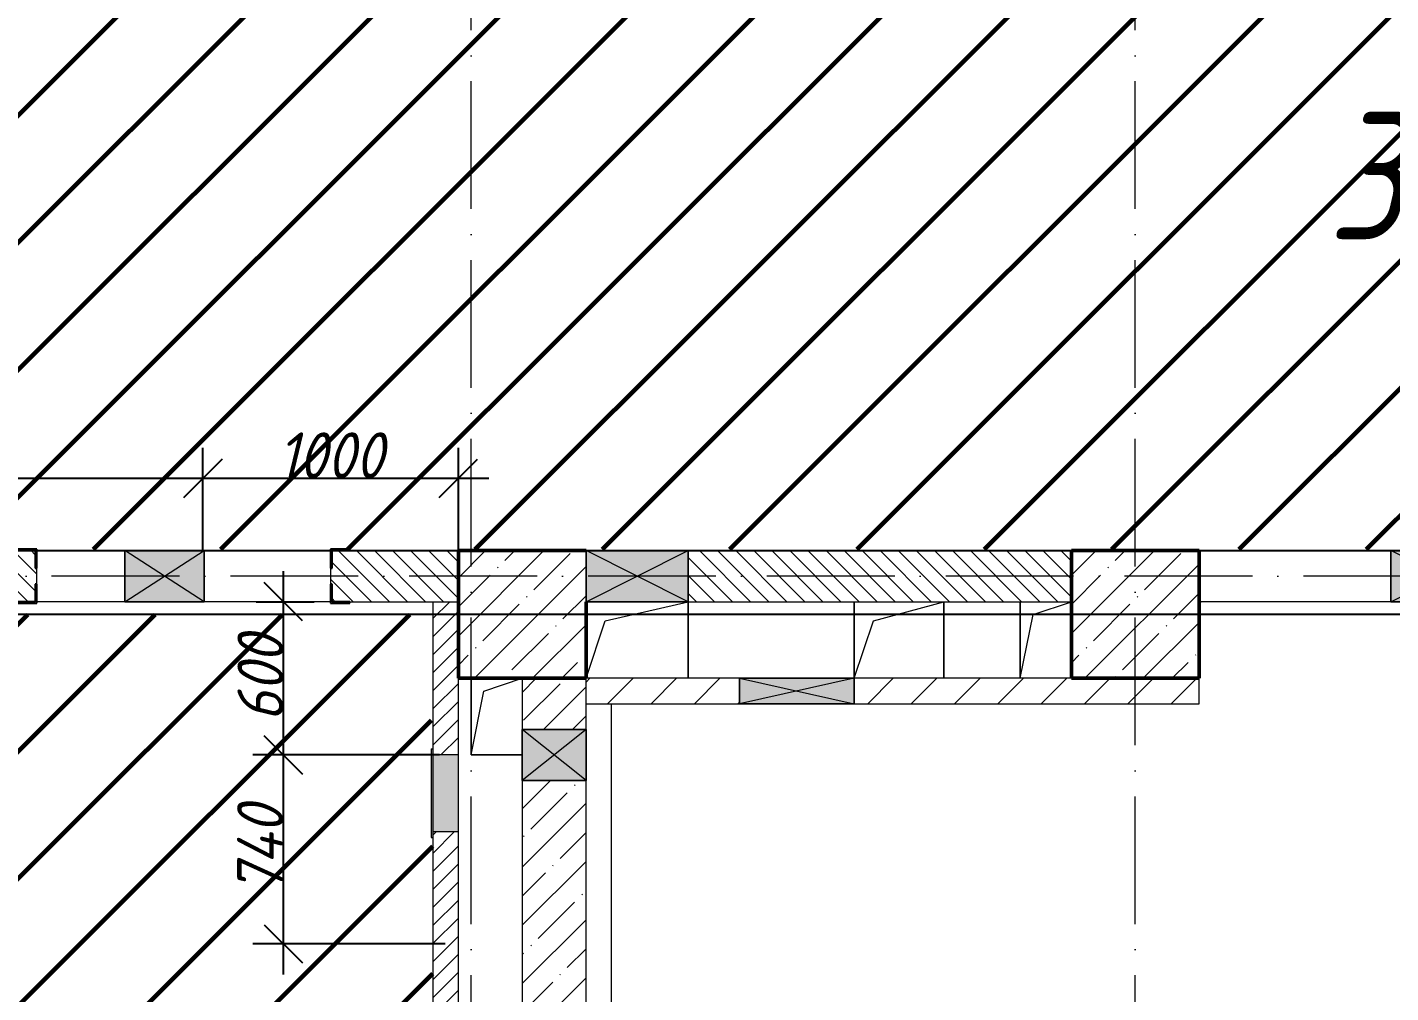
# Model space of a CAD drawing. Header units: millimetres. Extents: x -606178 to 312196, y -19338 to 632709.
# Drawn here: x -128002 to -122665, y 456144 to 459925 of the extents above; entities that cross this region are included whole.
import ezdxf

# ---------------------------------------------------------------- set-up
doc = ezdxf.new("R2010")
doc.units = ezdxf.units.MM
doc.linetypes.add('50_200_ШТРИХ_1Т_ш5_п1_п1_', pattern=[700, 500, -100, 0, -100])
for name, color, linetype, lineweight in [('6.4.1) Окр пт с инж. ПТ2.16', 3, 'Continuous', 60), ('A-____-____-DIMS', 7, 'Continuous', 9), ('A-DETL-____-OTLN-4', 7, 'Continuous', 18), ('A-DETL-GENF-OTLN', 7, 'Continuous', 9), ('A-FLOR-____-OTLN', 7, 'Continuous', 9), ('A-GENM-____-MCUT', 7, 'Continuous', 25), ('A-GENM-____-OTLN', 7, 'Continuous', 9), ('A-GENM-____-OTLN-1', 7, 'Continuous', 25), ('A-GLAZ-____-OTLN', 7, 'Continuous', 9), ('A-WALL-____-MCUT-1', 7, 'Continuous', 9), ('A-WALL-____-MCUT-3', 7, 'Continuous', 9), ('A-WALL-____-PATT-1', 7, 'Continuous', 9), ('A-WALL-FNSH-MCUT-1', 7, 'Continuous', 9), ('I-WALL-____-OTLN', 7, 'Continuous', 9), ('S-COLS-____-MCUT', 7, 'Continuous', 50), ('S-COLS-____-OTLN', 7, 'Continuous', 9), ('S-GRID-____-OTLN-1', 7, '50_200_ШТРИХ_1Т_ш5_п1_п1_', 9), ('Марки помещений', 7, 'Continuous', 9)]:
    doc.layers.add(name, color=color, linetype=linetype, lineweight=lineweight)
doc.layers.add('A-GLAZ-____-OTLN-1', color=7, linetype='Continuous', lineweight=9, true_color=0xc0c0c0)
doc.styles.add('ISOCPEUR_I_10', font='isocpeui.ttf', dxfattribs={"width": 0.9, "height": 180})
doc.styles.add('ISOCPEUR_I_2', font='isocpeui.ttf', dxfattribs={"width": 0.85, "height": 2.3})
doc.dimstyles.new('ISO-1_8_0_9К_СРЕДНИЙ_Кладочные_3', dxfattribs={"dimscale": 304.8, "dimtxt": 179.276612, "dimasz": 0.492126, "dimexe": 0.393701, "dimexo": 0, "dimgap": 0, "dimtad": 1, "dimdec": 3, "dimrnd": 0.001, "dimdsep": 46, "dimtxsty": 'ISOCPEUR_I_10', "dimblk1": 'OBLIQUE', "dimblk2": 'OBLIQUE', "dimsah": 1, "dimcen": 0.09, "dimdle": 0.393701, "dimazin": 0, "dimtfac": 1, "dimtdec": 4, "dimtix": 1, "dimtmove": 0, "dimatfit": 3, "dimfxl": 1, "dimtvp": 1, "dimtolj": 1, "dimtzin": 0, "dimarcsym": 2})
pattern_1 = [(135, (-140714.89, 451794.26), (-35.35534, -35.35534), [])]

# ---------------------------------------------------------------- blocks, each defined once
blk = doc.blocks.new('BSC_Колонна _Прямоугольная - 500х500-V68-АР1_План отверстий 3 этажа в осях 1-64_А-ГГ')
at = {"layer": 'S-COLS-____-OTLN'}
h = blk.add_hatch(dxfattribs=at)
h.set_pattern_fill('FP_105', color=256, style=0, pattern_type=2)
h.set_pattern_definition([(45, (-14650, -5831.04), (-114.0493, 114.0493), []), (45, (-14535.95, -5831.04), (-114.0493, 114.0493), [201.612, -40.322, 3.353, -36.97])])
h.paths.add_polyline_path([(-250, -250), (250, -250), (250, 250), (-250, 250), (-250, 50)], flags=0)
at = {"layer": 'S-COLS-____-MCUT'}
for p, q in [((250, 250), (-250, 250)), ((-250, 250), (-250, -250)), ((250, -250), (250, 50)), ((-250, -250), (250, -250))]:
    blk.add_line(p, q, dxfattribs=at)
blk = doc.blocks.new('BSC_Колонна _Прямоугольная - 500х500-V148-АР1_План отверстий 3 этажа в осях 1-64_А-ГГ')
at = {"layer": 'S-COLS-____-OTLN'}
h = blk.add_hatch(dxfattribs=at)
h.set_pattern_fill('FP_171', color=256, style=0, pattern_type=2)
h.set_pattern_definition([(45, (-17050, -5831.04), (-114.0493, 114.0493), []), (45, (-16935.95, -5831.04), (-114.0493, 114.0493), [201.612, -40.322, 3.353, -36.97])])
h.paths.add_polyline_path([(-250, -250), (250, -250), (250, 250), (-250, 250)], flags=0)
at = {"layer": 'S-COLS-____-MCUT'}
for p, q in [((250, 250), (-250, 250)), ((-250, 250), (-250, -250)), ((250, -250), (250, 250)), ((-250, -250), (250, -250))]:
    blk.add_line(p, q, dxfattribs=at)
blk = doc.blocks.new('АР_Перемычка - АР_Перемычка-28712478-АР1_План отверстий 3 этажа в осях 1-64_А-ГГ')
at = {"layer": 'A-GENM-____-OTLN'}
blk.add_line((0, -100), (8, -100), dxfattribs=at)
blk = doc.blocks.new('154_Стойка_СКБ_Уголок - СМ-2180_200-28268025-АР1_План отверстий 3 этажа в осях 1-64_А-ГГ')
at = {"layer": 'A-GENM-____-MCUT'}
for p, q in [((125, 156), (125, 81)), ((200, 156), (125, 156)), ((131, 81), (131, 150)), ((131, 150), (200, 150)), ((200, 150), (200, 156)), ((125, 81), (131, 81)), ((131, 19), (125, 19)), ((125, 19), (125, -56)), ((131, -50), (131, 19)), ((200, -50), (131, -50)), ((200, -56), (200, -50)), ((125, -56), (200, -56))]:
    blk.add_line(p, q, dxfattribs=at)
blk = doc.blocks.new('AR_Отверстие Ниша - Лючок-32406138-АР1_План отверстий 3 этажа в осях 1-64_А-ГГ')
at = {"layer": 'A-GLAZ-____-OTLN'}
blk.add_hatch(color=256, dxfattribs=at).paths.add_polyline_path([(150, -50), (150, 50), (-150, 50), (-150, -50)], flags=0)
for p, q in [((150, 50), (-150, 50)), ((-150, 50), (-150, -50)), ((150, -50), (150, 50)), ((-150, -50), (150, -50))]:
    blk.add_line(p, q, dxfattribs=at)
blk = doc.blocks.new('Л_Общий_Лючок - Лючок-29683982-АР1_План отверстий 3 этажа в осях 1-64_А-ГГ')
at = {"layer": 'A-GLAZ-____-OTLN-1'}
blk.add_hatch(color=256, dxfattribs=at).paths.add_polyline_path([(-24, 0), (324, 0), (324, 6), (-24, 6)], flags=0)
at = {"layer": 'A-GLAZ-____-OTLN'}
for p, q in [((324, 6), (-24, 6)), ((-24, 6), (-24, 0)), ((324, 6), (324, 0))]:
    blk.add_line(p, q, dxfattribs=at)
blk = doc.blocks.new('AR_Отверстие прямоугольное _в плите_ - AR_Отверстие прямоугольное _в плите_-30512088-АР1_План отверстий 3 этажа в осях 1-64_А-ГГ')
at = {"layer": 'A-GENM-____-OTLN'}
for p, q in [((-100, 150), (-100, -150)), ((-50, 100), (100, 150)), ((-100, -150), (-50, 100)), ((-100, -150), (100, -150))]:
    blk.add_line(p, q, dxfattribs=at)
blk = doc.blocks.new('AR_Отверстие прямоугольное _в плите_ - AR_Отверстие прямоугольное _в плите_-V190-АР1_План отверстий 3 этажа в осях 1-64_А-ГГ')
at = {"layer": 'A-GENM-____-OTLN'}
for p, q in [((-100, 150), (-100, -150)), ((-50, 100), (100, 150)), ((-100, -150), (-50, 100))]:
    blk.add_line(p, q, dxfattribs=at)
blk = doc.blocks.new('AR_Отверстие прямоугольное _в плите_ - AR_Отверстие прямоугольное _в плите_-V193-АР1_План отверстий 3 этажа в осях 1-64_А-ГГ')
at = {"layer": 'A-GENM-____-OTLN'}
for p, q in [((-125, 75), (200, 150)), ((200, -150), (200, 150)), ((-200, -150), (-125, 75))]:
    blk.add_line(p, q, dxfattribs=at)
blk = doc.blocks.new('AR_Отверстие прямоугольное _в плите_ - AR_Отверстие прямоугольное _в плите_-30552577-АР1_План отверстий 3 этажа в осях 1-64_А-ГГ')
at = {"layer": 'A-GENM-____-OTLN'}
for p, q in [((-175, 150), (-175, -150)), ((-100, 75), (175, 150)), ((175, -150), (175, 150)), ((-175, -150), (-100, 75))]:
    blk.add_line(p, q, dxfattribs=at)
blk = doc.blocks.new('AR_Отверстие прямоугольное _в стене__БезПР - AR_Отверстие прямоугольное _в стене__БезПР-30590134-АР1_План отверстий 3 этажа в осях 1-64_А-ГГ')
at = {"layer": 'A-GLAZ-____-OTLN-1'}
blk.add_hatch(color=256, dxfattribs=at).paths.add_polyline_path([(100, 125), (-100, 125), (-100, -125), (100, -125)], flags=0)
at = {"layer": 'A-DETL-GENF-OTLN'}
for p, q in [((-100, -125), (-100, 125)), ((-100, 125), (100, 125)), ((100, 125), (-100, -125)), ((-100, 125), (100, -125)), ((100, 125), (-100, 125)), ((-100, 125), (-100, -125)), ((100, 125), (100, -125)), ((100, -125), (100, 125)), ((100, -125), (-100, -125)), ((-100, -125), (100, -125))]:
    blk.add_line(p, q, dxfattribs=at)
at = {"layer": 'A-GLAZ-____-OTLN'}
blk.add_line((100, 125), (-100, 125), dxfattribs=at)
blk = doc.blocks.new('AR_Отверстие прямоугольное _в стене_ - AR_Отверстие прямоугольное _в стене__ОВ-36982548-АР1_План отверстий 3 этажа в осях 1-64_А-ГГ')
at = {"layer": 'A-GLAZ-____-OTLN'}
blk.add_hatch(color=256, dxfattribs=at).paths.add_polyline_path([(225, -50), (225, 50), (-225, 50), (-225, -50)], flags=0)
at = {"layer": 'A-DETL-GENF-OTLN'}
for p, q in [((-225, -50), (-225, 50)), ((-225, 50), (225, 50)), ((225, 50), (-225, -50)), ((-225, 50), (225, -50)), ((225, 50), (-225, 50)), ((-225, 50), (-225, -50)), ((225, 50), (225, -50)), ((225, -50), (225, 50)), ((225, -50), (-225, -50)), ((-225, -50), (225, -50))]:
    blk.add_line(p, q, dxfattribs=at)
blk = doc.blocks.new('AR_Отверстие прямоугольное _в стене__БезПР - AR_Отверстие прямоугольное _в стене__БезПР-36899427-АР1_План отверстий 3 этажа в осях 1-64_А-ГГ')
at = {"layer": 'A-GLAZ-____-OTLN'}
blk.add_hatch(color=256, dxfattribs=at).paths.add_polyline_path([(200, -100), (200, 100), (-200, 100), (-200, -100)], flags=0)
at = {"layer": 'A-DETL-GENF-OTLN'}
for p, q in [((-200, -100), (-200, 100)), ((-200, 100), (200, 100)), ((200, 100), (-200, -100)), ((-200, 100), (200, -100)), ((200, 100), (-200, 100)), ((-200, 100), (-200, -100)), ((200, 100), (200, -100)), ((200, -100), (200, 100)), ((200, -100), (-200, -100)), ((-200, -100), (200, -100))]:
    blk.add_line(p, q, dxfattribs=at)
at = {"layer": 'A-GLAZ-____-OTLN'}
blk.add_line((200, 100), (-200, 100), dxfattribs=at)
blk = doc.blocks.new('AR_Отверстие прямоугольное _в стене__БезПР - AR_Отверстие прямоугольное _в стене__БезПР-36983901-АР1_План отверстий 3 этажа в осях 1-64_А-ГГ')
at = {"layer": 'A-GLAZ-____-OTLN'}
blk.add_hatch(color=256, dxfattribs=at).paths.add_polyline_path([(200, 100), (-200, 100), (-200, -100), (200, -100), (200, 86.8)], flags=0)
at = {"layer": 'A-DETL-GENF-OTLN'}
for p, q in [((-200, -100), (-200, 100)), ((-200, 100), (200, 100)), ((200, 100), (-200, -100)), ((-200, 100), (200, -100)), ((200, 100), (-200, 100)), ((-200, 100), (-200, -100)), ((200, 100), (200, -100)), ((200, -100), (200, 100)), ((200, -100), (-200, -100)), ((-200, -100), (200, -100))]:
    blk.add_line(p, q, dxfattribs=at)
blk = doc.blocks.new('AR_Отверстие прямоугольное _в стене_ - AR_Отверстие прямоугольное _в стене__ОВ-36985549-АР1_План отверстий 3 этажа в осях 1-64_А-ГГ')
at = {"layer": 'A-GLAZ-____-OTLN'}
blk.add_hatch(color=256, dxfattribs=at).paths.add_polyline_path([(155, 100), (-155, 100), (-155, -100), (155, -100), (155, 86.8)], flags=0)
at = {"layer": 'A-DETL-GENF-OTLN'}
for p, q in [((-155, -100), (-155, 100)), ((-155, 100), (155, 100)), ((155, 100), (-155, -100)), ((-155, 100), (155, -100)), ((155, 100), (-155, 100)), ((-155, 100), (-155, -100)), ((155, 100), (155, -100)), ((155, -100), (155, 100)), ((155, -100), (-155, -100)), ((-155, -100), (155, -100))]:
    blk.add_line(p, q, dxfattribs=at)
blk = doc.blocks.new('_Oblique')
at = {"color": 0, "linetype": 'ByBlock', "lineweight": -2}
blk.add_line((-0.5, -0.5), (0.5, 0.5), dxfattribs=at)
blk = doc.blocks.new('*D5123')
at = {"layer": 'A-____-____-DIMS', "color": 0, "lineweight": -2, "transparency": 16777216}
for p, q in [((-126999.6, 456215.3), (-126999.6, 457195.3)), ((-126388.4, 457075.3), (-127119.6, 457075.3)), ((-126366.9, 456335.3), (-127119.6, 456335.3))]:
    blk.add_line(p, q, dxfattribs=at)
at = {"layer": 'Defpoints', "color": 0, "transparency": 16777216}
for p in [(-126999.6, 457075.3), (-126388.4, 457075.3), (-126366.9, 456335.3)]:
    blk.add_point(p, dxfattribs=at)
at = {"layer": 'A-____-____-DIMS', "color": 0, "lineweight": -2, "transparency": 16777216, "xscale": 150, "yscale": 150, "zscale": 150}
for p, rotation in [((-126999.6, 457075.3), 90), ((-126999.6, 456335.3), 270)]:
    blk.add_blockref('_Oblique', p, dxfattribs=dict(at, rotation=rotation))
at = {"layer": 'A-____-____-DIMS', "color": 0, "transparency": 16777216, "insert": (-127090.8, 456705.3), "char_height": 180, "width": 426.127, "attachment_point": 5, "rotation": 90, "style": 'ISOCPEUR_I_10'}
blk.add_mtext('\\A1;740', dxfattribs=at)
blk = doc.blocks.new('*D5124')
at = {"layer": 'A-____-____-DIMS', "color": 0, "lineweight": -2, "transparency": 16777216}
for p, q in [((-126999.6, 456955.3), (-126999.6, 457795.3)), ((-127105.7, 457675.3), (-126879.6, 457675.3)), ((-126388.4, 457075.3), (-127119.6, 457075.3))]:
    blk.add_line(p, q, dxfattribs=at)
at = {"layer": 'Defpoints', "color": 0, "transparency": 16777216}
for p in [(-127105.7, 457675.3), (-126999.6, 457675.3), (-126388.4, 457075.3)]:
    blk.add_point(p, dxfattribs=at)
at = {"layer": 'A-____-____-DIMS', "color": 0, "lineweight": -2, "transparency": 16777216, "xscale": 150, "yscale": 150, "zscale": 150}
for p, rotation in [((-126999.6, 457675.3), 90), ((-126999.6, 457075.3), 270)]:
    blk.add_blockref('_Oblique', p, dxfattribs=dict(at, rotation=rotation))
at = {"layer": 'A-____-____-DIMS', "color": 0, "transparency": 16777216, "insert": (-127089.6, 457375.3), "char_height": 180, "width": 409.578, "attachment_point": 5, "rotation": 90, "style": 'ISOCPEUR_I_10'}
blk.add_mtext('\\A1;600', dxfattribs=at)
blk = doc.blocks.new('*D5167')
at = {"layer": 'A-____-____-DIMS', "color": 0, "lineweight": -2, "transparency": 16777216}
for p, q in [((-129229.9, 457881.3), (-129229.9, 458278.5)), ((-127314.9, 457875.3), (-127314.9, 458278.5)), ((-129349.9, 458158.5), (-127194.9, 458158.5))]:
    blk.add_line(p, q, dxfattribs=at)
at = {"layer": 'Defpoints', "color": 0, "transparency": 16777216}
for p in [(-127314.9, 458158.5), (-129229.9, 457881.3), (-127314.9, 457875.3)]:
    blk.add_point(p, dxfattribs=at)
at = {"layer": 'A-____-____-DIMS', "color": 0, "lineweight": -2, "transparency": 16777216, "xscale": 150, "yscale": 150, "zscale": 150, "rotation": 180}
blk.add_blockref('_Oblique', (-129229.9, 458158.5), dxfattribs=at)
at = {"layer": 'A-____-____-DIMS', "color": 0, "lineweight": -2, "transparency": 16777216, "xscale": 150, "yscale": 150, "zscale": 150}
blk.add_blockref('_Oblique', (-127314.9, 458158.5), dxfattribs=at)
at = {"layer": 'A-____-____-DIMS', "color": 0, "transparency": 16777216, "insert": (-128272.4, 458248.5), "char_height": 180, "width": 463.361, "attachment_point": 5, "style": 'ISOCPEUR_I_10'}
blk.add_mtext('\\A1;1915', dxfattribs=at)
blk = doc.blocks.new('*D5168')
at = {"layer": 'A-____-____-DIMS', "color": 0, "lineweight": -2, "transparency": 16777216}
for p, q in [((-127314.9, 457875.3), (-127314.9, 458278.5)), ((-126314.9, 457875.3), (-126314.9, 458278.5)), ((-127434.9, 458158.5), (-126194.9, 458158.5))]:
    blk.add_line(p, q, dxfattribs=at)
at = {"layer": 'Defpoints', "color": 0, "transparency": 16777216}
for p in [(-126314.9, 458158.5), (-127314.9, 457875.3), (-126314.9, 457875.3)]:
    blk.add_point(p, dxfattribs=at)
at = {"layer": 'A-____-____-DIMS', "color": 0, "lineweight": -2, "transparency": 16777216, "xscale": 150, "yscale": 150, "zscale": 150, "rotation": 180}
blk.add_blockref('_Oblique', (-127314.9, 458158.5), dxfattribs=at)
at = {"layer": 'A-____-____-DIMS', "color": 0, "lineweight": -2, "transparency": 16777216, "xscale": 150, "yscale": 150, "zscale": 150}
blk.add_blockref('_Oblique', (-126314.9, 458158.5), dxfattribs=at)
at = {"layer": 'A-____-____-DIMS', "color": 0, "transparency": 16777216, "insert": (-126814.9, 458248.5), "char_height": 180, "width": 504.733, "attachment_point": 5, "style": 'ISOCPEUR_I_10'}
blk.add_mtext('\\A1;1000', dxfattribs=at)

msp = doc.modelspace()

# ---------------------------------------------------------------- hatches: boundary and pattern name
at = {"layer": '6.4.1) Окр пт с инж. ПТ2.16'}
h = msp.add_hatch(dxfattribs=at)
h.set_pattern_fill('ANSI31', color=256, scale=111)
h.paths.add_polyline_path([(-102414.891, 460775.3011), (-102914.891, 460775.3011), (-102914.891, 461025.3011), (-104714.891, 461025.3011), (-104714.891, 461019.3011), (-104789.891, 461019.3011), (-105214.891, 461023.3811), (-105214.891, 460925.3011), (-105414.891, 460925.3011), (-105414.891, 460775.3011), (-105914.891, 460775.3011), (-105914.891, 461025.3011), (-107714.891, 461025.3011), (-107714.891, 461019.3011), (-107789.891, 461019.3011), (-108839.891, 461025.3011), (-108839.891, 461019.3011), (-108914.891, 461019.3011), (-110714.891, 461025.3011), (-110714.891, 461019.3011), (-110789.891, 461019.3011), (-111414.891, 461025.3011), (-111414.891, 460775.3011), (-111914.891, 460775.3011), (-111914.891, 461025.3011), (-113714.891, 461025.3011), (-113714.891, 461019.3011), (-113789.891, 461019.3011), (-114214.891, 461023.3811), (-114214.891, 460925.3011), (-114414.891, 460925.3011), (-114414.891, 460775.3011), (-114914.891, 460775.3011), (-114914.891, 461025.3011), (-121964.891, 461025.3011), (-123114.891, 461025.3011), (-123114.891, 461275.3011), (-125679.3407, 461275.3011, -0.683488624), (-125772.5126, 461275.3011), (-131114.891, 461275.3011), (-131114.891, 461025.3011), (-135114.891, 461025.3011), (-142664.891, 461025.3011), (-142664.891, 460775.3011), (-142914.891, 460775.3011), (-142914.891, 460450.3011), (-142908.891, 460450.3011), (-142908.891, 460375.3011), (-142914.891, 458575.3011), (-142908.891, 458575.3011), (-142908.891, 458500.3011), (-142911.691, 458325.3011), (-142814.891, 458325.3011), (-142814.891, 458125.3011), (-142664.891, 458125.3011), (-142664.891, 457875.3011), (-134889.891, 457875.3011), (-134889.891, 457881.3011), (-134814.891, 457881.3011), (-133664.891, 457881.2181), (-133664.891, 457881.3011), (-133589.891, 457881.3011), (-132139.891, 457881.1949), (-132139.891, 457881.3011), (-132064.891, 457881.3011), (-130914.891, 457881.2153), (-130914.891, 457881.3011), (-130839.891, 457881.3011), (-129789.891, 457881.2215), (-129789.891, 457881.3011), (-129714.891, 457881.3011), (-128714.891, 457881.2242), (-128714.891, 457881.3011), (-128639.891, 457881.3011), (-128039.891, 457881.2543), (-128039.891, 457881.3011), (-127964.891, 457881.3011), (-126814.891, 457881.2106), (-126814.891, 457881.3011), (-126739.891, 457881.3011), (-121714.891, 457880.8993), (-121714.891, 457881.3011), (-121639.891, 457881.3011), (-117089.891, 457880.9107), (-117089.891, 457881.3011), (-117014.891, 457881.3011), (-115314.891, 457881.1449), (-115314.891, 457881.3011), (-115239.891, 457881.3011), (-111389.891, 457880.9375), (-111389.891, 457881.3011), (-111236.891, 457881.3011), (-111224.891, 457875.3011), (-110824.891, 457875.3011), (-110614.891, 457875.3011), (-110614.891, 457881.3011), (-110539.891, 457881.3011), (-110389.891, 457881.2858), (-110389.891, 457881.3011), (-110314.891, 457881.3011), (-109614.891, 457881.2295), (-109614.891, 457881.3011), (-109539.891, 457881.3011), (-107739.891, 457881.1144), (-107739.891, 457881.3011), (-107664.891, 457881.3011), (-106514.891, 457881.1778), (-106514.891, 457881.3011), (-106439.891, 457881.3011), (-102414.891, 457880.8598)])
h.paths.add_polyline_path([(-68864.891, 460775.3011), (-69364.891, 460775.3011), (-69364.891, 461025.3011), (-71864.891, 461025.3011), (-71864.891, 460775.3011), (-72364.891, 460775.3011), (-72364.891, 460925.3011), (-72564.891, 460925.3011), (-72539.891, 461000.3011), (-72364.891, 461025.3011), (-72364.891, 461275.3011), (-72708.891, 461275.3011), (-72708.891, 461206.3011), (-72714.891, 461094.3011), (-72714.891, 461275.3011), (-77864.891, 461275.3011), (-77864.891, 460996.7297), (-77664.891, 461025.3011), (-77664.891, 460925.3011), (-77864.891, 460925.3011), (-77864.891, 460775.3011), (-78364.891, 460775.3011), (-78364.891, 460925.3011), (-78564.891, 460925.3011), (-78564.891, 461025.3011), (-80514.891, 461025.3011), (-80514.891, 461019.3011), (-80589.891, 461019.3011), (-80864.891, 461025.3011), (-80864.891, 460775.3011), (-81364.891, 460775.3011), (-81364.891, 461025.3011), (-81639.891, 461025.3011), (-81639.891, 461019.3011), (-81714.891, 461019.3011), (-81714.891, 461025.3011), (-83514.891, 461025.3011), (-83514.891, 461019.3011), (-83589.891, 461019.3011), (-84639.891, 461025.3011), (-84639.891, 461019.3011), (-84714.891, 461019.3011), (-86514.891, 461025.3011), (-86514.891, 461019.3011), (-86664.891, 461019.3011), (-86664.891, 460925.3011), (-86864.891, 460925.3011), (-86864.891, 460775.3011), (-87364.891, 460775.3011), (-87364.891, 460925.3011), (-87564.891, 460925.3011), (-87539.891, 461000.3011), (-87364.891, 461025.3011), (-87364.891, 461275.3011), (-87708.891, 461275.3011), (-87708.891, 461206.3011), (-87714.891, 461094.3011), (-87714.891, 461275.3011), (-89514.891, 461275.3011), (-89514.891, 461206.3011), (-89514.891, 461094.3011), (-89514.891, 461019.3011), (-89589.891, 461019.3011), (-89864.891, 461025.3011), (-89864.891, 460775.3011), (-90364.891, 460775.3011), (-90364.891, 460925.3011), (-90564.891, 460925.3011), (-90539.891, 461000.3011), (-90364.891, 461025.3011), (-90364.891, 461275.3011), (-90708.891, 461275.3011), (-90708.891, 461206.3011), (-90714.891, 461094.3011), (-90714.891, 461275.3011), (-92514.891, 461275.3011), (-92514.891, 461206.3011), (-92514.891, 461094.3011), (-92514.891, 461019.3011), (-92589.891, 461019.3011), (-93639.891, 461025.3011), (-93639.891, 461019.3011), (-93714.891, 461019.3011), (-93714.891, 461025.3011), (-95514.891, 461025.3011), (-95514.891, 461019.3011), (-95664.891, 461019.3011), (-95664.891, 460925.3011), (-95864.891, 460925.3011), (-95864.891, 460775.3011), (-96364.891, 460775.3011), (-96364.891, 460925.3011), (-96564.891, 460925.3011), (-96539.891, 461000.3011), (-96364.891, 461025.3011), (-96364.891, 461275.3011), (-96708.891, 461275.3011), (-96708.891, 461206.3011), (-96714.891, 461094.3011), (-96714.891, 461275.3011), (-98514.891, 461275.3011), (-98514.891, 461206.3011), (-98514.891, 461094.3011), (-98514.891, 461019.3011), (-98589.891, 461019.3011), (-98864.891, 461025.3011), (-98864.891, 460775.3011), (-99364.891, 460775.3011), (-99364.891, 460925.3011), (-99564.891, 460925.3011), (-99539.891, 461000.3011), (-99364.891, 461025.3011), (-99364.891, 461275.3011), (-99708.891, 461275.3011), (-99708.891, 461206.3011), (-99714.891, 461094.3011), (-99714.891, 461275.3011), (-101514.891, 461275.3011), (-101514.891, 461206.3011), (-101514.891, 461094.3011), (-101514.891, 461019.3011), (-101589.891, 461019.3011), (-101864.891, 461025.3011), (-101864.891, 460775.3011), (-102364.891, 460775.3011), (-102364.891, 457875.3011), (-98339.891, 457875.3011), (-98339.891, 457881.3011), (-98264.891, 457881.3011), (-96564.891, 457881.082), (-96564.891, 457881.3011), (-96489.891, 457881.3011), (-95164.891, 457881.1236), (-95164.891, 457881.3011), (-95089.891, 457881.3011), (-94989.891, 457881.2873), (-94989.891, 457881.3011), (-94914.891, 457881.3011), (-93114.891, 457881.0511), (-93114.891, 457881.3011), (-93039.891, 457881.3011), (-86539.891, 457880.3574), (-86539.891, 457881.3011), (-86464.891, 457881.3011), (-84764.891, 457881.0076), (-84764.891, 457881.3011), (-84689.891, 457881.3011), (-84039.891, 457881.1829), (-84039.891, 457881.3011), (-83964.891, 457881.3011), (-83064.891, 457881.1337), (-83064.891, 457881.3011), (-82989.891, 457881.3011), (-77539.891, 457880.2556), (-77539.891, 457881.3011), (-77464.891, 457881.3011), (-75764.891, 457880.905), (-75764.891, 457881.3011), (-75689.891, 457881.3011), (-71739.891, 457880.3126), (-71739.891, 457881.3011), (-71664.891, 457881.3011), (-70764.891, 457881.0305), (-70764.891, 457881.3011), (-70689.891, 457881.3011), (-68864.891, 457880.7241)])
h.paths.add_polyline_path([(-99708.891, 461025.3011), (-99639.891, 461025.3011), (-99639.891, 461019.3011), (-99708.891, 461019.3011)], flags=16)
h.paths.add_polyline_path([(-96708.891, 461025.3011), (-96639.891, 461025.3011), (-96639.891, 461019.3011), (-96708.891, 461019.3011)], flags=16)
h.paths.add_polyline_path([(-90708.891, 461025.3011), (-90639.891, 461025.3011), (-90639.891, 461019.3011), (-90708.891, 461019.3011)], flags=16)
h.paths.add_polyline_path([(-87708.891, 461025.3011), (-87639.891, 461025.3011), (-87639.891, 461019.3011), (-87708.891, 461019.3011)], flags=16)
h.paths.add_polyline_path([(-72708.891, 461025.3011), (-72639.891, 461025.3011), (-72639.891, 461019.3011), (-72708.891, 461019.3011)], flags=16)
h.paths.add_polyline_path([(-51664.891, 460775.3011), (-53919.891, 460775.3011), (-53919.891, 460769.3011), (-53994.891, 460769.3011), (-53994.891, 460775.3011), (-55144.891, 460775.3011), (-55144.891, 460769.3011), (-55219.891, 460769.3011), (-60489.891, 460775.3011), (-60489.891, 460769.3011), (-60564.891, 460769.3011), (-61714.891, 460775.3011), (-61714.891, 460769.3011), (-61789.891, 460769.3011), (-62714.891, 460775.3011), (-63214.891, 460775.3011), (-64289.891, 460775.3011), (-64289.891, 460769.3011), (-64364.891, 460769.3011), (-64364.891, 460775.3011), (-65514.891, 460775.3011), (-65514.891, 460769.3011), (-65589.891, 460769.3011), (-65714.891, 460775.3011), (-66214.891, 460775.3011), (-66214.891, 461025.3011), (-68314.891, 461025.3011), (-68314.891, 460775.3011), (-68814.891, 460775.3011), (-68814.891, 457875.3011), (-68314.891, 457875.3011), (-67989.891, 457875.3011), (-67989.891, 457881.3011), (-67914.891, 457881.3011), (-66214.891, 457880.6715), (-66214.891, 457881.3011), (-66139.891, 457881.3011), (-62489.891, 457879.7829), (-62489.891, 457881.3011), (-62414.891, 457881.3011), (-61714.891, 457880.9086), (-61714.891, 457881.3011), (-61639.891, 457881.3011), (-61489.891, 457881.2104), (-61489.891, 457881.3011), (-61414.891, 457881.3011), (-60714.891, 457880.8681), (-60714.891, 457881.3011), (-60639.891, 457881.3011), (-60489.891, 457881.2003), (-60489.891, 457881.3011), (-60414.891, 457881.3011), (-51714.891, 457875.3011), (-51664.891, 457875.3011), (-51664.891, 458575.3011)])
h = msp.add_hatch(dxfattribs=at)
h.set_pattern_fill('ANSI31', color=256, scale=111)
h.paths.add_polyline_path([(-126420.891, 454549.3011), (-126414.891, 454725.3011), (-126814.891, 454725.3011), (-126864.891, 454725.3011), (-126864.891, 454825.3011), (-126814.891, 454825.3011), (-126414.891, 454825.3011), (-126414.891, 456751.3011), (-126420.891, 456751.3011), (-126420.891, 457099.3011), (-126415.4118, 457625.3011), (-128064.891, 457625.3011), (-128064.891, 454975.3011), (-128064.891, 454725.3011), (-130214.891, 454725.3011), (-130214.891, 452775.3011), (-130214.891, 452375.3011), (-130214.891, 452325.3011), (-130214.891, 450375.3011), (-129814.891, 450375.3011), (-129814.891, 450125.3011), (-127989.891, 450125.3011), (-127989.891, 450131.3011), (-127914.891, 450131.3011), (-127914.891, 450125.3011), (-126914.891, 450125.3011), (-126914.891, 450131.3011), (-126839.891, 450131.3011), (-126514.891, 450127.5868), (-126514.891, 450225.3011), (-126414.891, 450225.3011), (-126414.891, 452275.3011), (-126414.891, 452325.3011), (-126414.891, 454001.3011), (-126420.891, 454001.3011)])
h.paths.add_polyline_path([(-133264.891, 457275.3011), (-133264.891, 457575.3011), (-133264.891, 457625.3011), (-134914.891, 457625.3011), (-134914.891, 457375.3011), (-135164.891, 457375.3011), (-135164.891, 450375.3011), (-134914.891, 450375.3011), (-134914.891, 450225.3011), (-134714.891, 450225.3011), (-134714.891, 450125.3011), (-134389.891, 450125.3011), (-134389.891, 450131.3011), (-134314.891, 450131.3011), (-134314.891, 450125.3011), (-133314.891, 450125.3011), (-133314.891, 450131.3011), (-133239.891, 450131.3011), (-130814.891, 450126.3268), (-130814.891, 450375.3011), (-130814.891, 450775.3011), (-130814.891, 452325.3011), (-130814.891, 452375.3011), (-130814.891, 454175.3011), (-130814.891, 454575.3011), (-130814.891, 454625.3011), (-130814.891, 454725.3011), (-132964.891, 454725.3011), (-133914.891, 454725.3011), (-133964.891, 454725.3011), (-133964.891, 454825.3011), (-133914.891, 454825.3011), (-133264.891, 454825.3011)])
h.paths.add_polyline_path([(-130414.891, 457625.3011), (-132814.891, 457625.3011), (-132814.891, 455325.3011), (-132164.891, 455325.3011), (-131664.891, 455325.3011), (-130414.891, 455325.3011)])
at = {"layer": 'A-WALL-____-PATT-1'}
h = msp.add_hatch(dxfattribs=at)
h.set_pattern_fill('FP_6', color=256, style=0, pattern_type=2)
h.set_pattern_definition(pattern_1)
h.paths.add_polyline_path([(-126314.891, 457675.3011), (-126314.891, 457875.3011), (-126808.891, 457875.3011), (-126808.891, 457806.3011), (-126814.891, 457806.3011), (-126814.891, 457744.3011), (-126808.891, 457744.3011), (-126808.891, 457675.3011), (-126588.8536, 457675.3011)], flags=0)
h.paths.add_polyline_path([(-128356.3179, 457675.3011), (-127970.891, 457675.3011), (-127970.891, 457744.3011), (-127964.891, 457744.3011), (-127964.891, 457806.3011), (-127970.891, 457806.3011), (-127970.891, 457875.3011), (-128708.891, 457875.3011), (-128708.891, 457806.3011), (-128714.891, 457806.3011), (-128714.891, 457744.3011), (-128708.891, 457744.3011), (-128708.891, 457675.3011), (-128639.891, 457675.3011)], flags=0)
h.paths.add_polyline_path([(-129814.891, 457675.3011), (-129720.891, 457675.3011), (-129720.891, 457744.3011), (-129714.891, 457744.3011), (-129714.891, 457806.3011), (-129720.891, 457806.3011), (-129720.891, 457875.3011), (-129814.891, 457875.3011), (-129814.891, 457688.4947)], flags=0)
h = msp.add_hatch(dxfattribs=at)
h.set_pattern_fill('FP_6', color=256, style=0, pattern_type=2)
h.set_pattern_definition(pattern_1)
h.paths.add_polyline_path([(-123914.891, 457675.3011), (-123914.891, 457875.3011), (-125414.891, 457875.3011), (-125414.891, 457675.3011), (-124821.3893, 457675.3011)], flags=0)
h = msp.add_hatch(dxfattribs=at)
h.set_pattern_fill('FP_5', color=256, style=0, pattern_type=2)
h.set_pattern_definition([(45, (-140714.89, 451794.26), (-35.35534, 35.35534), [])])
h.paths.add_polyline_path([(-126414.891, 450125.3011), (-126314.891, 450125.3011), (-126314.891, 452275.3011), (-126317.891, 452275.3011), (-126317.891, 452322.3011), (-126411.891, 452322.3011), (-126411.891, 452275.3011), (-126414.891, 452275.3011), (-126414.891, 450375.3011)], flags=0)
h.paths.add_polyline_path([(-126317.891, 452325.3011), (-126314.891, 452325.3011), (-126314.891, 454025.3011), (-126414.891, 454025.3011), (-126414.891, 452325.3011), (-126362.7171, 452325.3011)], flags=0)
h.paths.add_polyline_path([(-126414.891, 454525.3011), (-126314.891, 454525.3011), (-126314.891, 456775.3011), (-126414.891, 456775.3011), (-126414.891, 454725.3011)], flags=0)
h.paths.add_polyline_path([(-126335.23, 457075.3011), (-126314.891, 457075.3011), (-126314.891, 457675.3011), (-126414.891, 457675.3011), (-126414.891, 457075.3011), (-126335.9436, 457075.3011)], flags=0)
h = msp.add_hatch(dxfattribs=at)
h.set_pattern_fill('FP_38', color=256, style=0, pattern_type=2)
h.set_pattern_definition([(45, (-140714.89, 451794.26), (-114.0493, 114.0493), []), (45, (-140600.84, 451794.26), (-114.0493, 114.0493), [201.612, -40.322, 3.353, -36.97])])
h.paths.add_polyline_path([(-126064.891, 450375.3011), (-125814.891, 450375.3011), (-125814.891, 456975.3011), (-126064.891, 456975.3011), (-126064.891, 450808.2517)], flags=0)
h.paths.add_polyline_path([(-126064.891, 457175.3011), (-125814.891, 457175.3011), (-125814.891, 457375.3011), (-126064.891, 457375.3011)], flags=0)
h = msp.add_hatch(dxfattribs=at)
h.set_pattern_fill('FP_4', color=256, style=0, pattern_type=2)
h.set_pattern_definition([(45, (-140714.89, 451794.26), (-84.8528, 84.8528), [])])
h.paths.add_polyline_path([(-123914.891, 457275.3011), (-123414.891, 457275.3011), (-123414.891, 457375.3011), (-124764.891, 457375.3011), (-124764.891, 457275.3011)], flags=0)
h.paths.add_polyline_path([(-125814.891, 457275.3011), (-125214.891, 457275.3011), (-125214.891, 457375.3011), (-125814.891, 457375.3011)], flags=0)

# ---------------------------------------------------------------- linework, layer by layer
msp.add_lwpolyline([(-51714.891, 457625.3011), (-142664.891, 457625.3011), (-142664.891, 457875.3011), (-51714.891, 457875.3011)], close=True)
at = {"layer": 'A-DETL-____-OTLN-4'}
msp.add_line((-125714.891, 450131.3011), (-125714.891, 457275.3011), dxfattribs=at)
at = {"layer": 'A-FLOR-____-OTLN'}
for p, q in [((-125414.891, 457675.3011), (-125414.891, 457375.3011)), ((-124764.891, 457375.3011), (-124764.891, 457675.3011)), ((-124414.891, 457675.3011), (-124414.891, 457375.3011)), ((-124114.891, 457375.3011), (-124114.891, 457675.3011)), ((-126264.891, 457075.3011), (-126264.891, 457375.3011)), ((-126064.891, 457075.3011), (-126264.891, 457075.3011))]:
    msp.add_line(p, q, dxfattribs=at)
at = {"layer": 'A-WALL-____-MCUT-1'}
for p, q in [((-126064.891, 457375.3011), (-126064.891, 457175.3011)), ((-125814.891, 457175.3011), (-125814.891, 457375.3011)), ((-126064.891, 456975.3011), (-126064.891, 450375.3011)), ((-125814.891, 450375.3011), (-125814.891, 456975.3011))]:
    msp.add_line(p, q, dxfattribs=at)
at = {"layer": 'A-WALL-____-MCUT-3'}
for p, q in [((-126314.891, 457875.3011), (-126739.891, 457875.3011)), ((-123914.891, 457875.3011), (-125414.891, 457875.3011)), ((-127964.891, 457744.3011), (-127964.891, 457806.3011)), ((-126814.891, 457806.3011), (-126814.891, 457744.3011)), ((-126739.891, 457675.3011), (-126314.891, 457675.3011)), ((-125414.891, 457675.3011), (-123914.891, 457675.3011))]:
    msp.add_line(p, q, dxfattribs=at)
at = {"layer": 'A-WALL-FNSH-MCUT-1'}
for p, q in [((-126414.891, 457675.3011), (-126414.891, 457075.3011)), ((-126314.891, 457075.3011), (-126314.891, 457375.3011)), ((-125214.891, 457375.3011), (-125814.891, 457375.3011)), ((-123914.891, 457375.3011), (-124764.891, 457375.3011)), ((-123414.891, 457275.3011), (-123414.891, 457375.3011)), ((-125814.891, 457275.3011), (-125214.891, 457275.3011)), ((-124764.891, 457275.3011), (-123414.891, 457275.3011)), ((-126414.891, 456775.3011), (-126414.891, 454825.3011)), ((-126314.891, 454525.3011), (-126314.891, 456775.3011))]:
    msp.add_line(p, q, dxfattribs=at)
at = {"layer": 'I-WALL-____-OTLN'}
for p, q in [((-127964.891, 457875.3011), (-127619.891, 457875.3011)), ((-127309.891, 457875.3011), (-126814.891, 457875.3011)), ((-123414.891, 457875.3011), (-122664.891, 457875.3011)), ((-127619.891, 457675.3011), (-127964.891, 457675.3011)), ((-126814.891, 457675.3011), (-127309.891, 457675.3011)), ((-122664.891, 457675.3011), (-123414.891, 457675.3011))]:
    msp.add_line(p, q, dxfattribs=at)
at = {"layer": 'S-GRID-____-OTLN-1'}
for p, q in [((-126264.891, 447311.6528), (-126264.891, 501675.2188)), ((-123664.891, 447311.6528), (-123664.891, 501675.2188)), ((-50396.1037, 457775.3011), (-145383.6612, 457775.3011))]:
    msp.add_line(p, q, dxfattribs=at)

# ---------------------------------------------------------------- block references
at = {"layer": 'A-GENM-____-OTLN'}
for name, p in [('AR_Отверстие прямоугольное _в плите_ - AR_Отверстие прямоугольное _в плите_-V193-АР1_План отверстий 3 этажа в осях 1-64_А-ГГ', (-125614.891, 457525.3011)), ('AR_Отверстие прямоугольное _в плите_ - AR_Отверстие прямоугольное _в плите_-30552577-АР1_План отверстий 3 этажа в осях 1-64_А-ГГ', (-124589.891, 457525.3011)), ('AR_Отверстие прямоугольное _в плите_ - AR_Отверстие прямоугольное _в плите_-V190-АР1_План отверстий 3 этажа в осях 1-64_А-ГГ', (-124014.891, 457525.3011)), ('АР_Перемычка - АР_Перемычка-28712478-АР1_План отверстий 3 этажа в осях 1-64_А-ГГ', (-123414.891, 457775.3011)), ('AR_Отверстие прямоугольное _в плите_ - AR_Отверстие прямоугольное _в плите_-30512088-АР1_План отверстий 3 этажа в осях 1-64_А-ГГ', (-126164.891, 457225.3011))]:
    msp.add_blockref(name, p, dxfattribs=at)
at = {"layer": 'A-GENM-____-OTLN-1', "rotation": 180}
msp.add_blockref('154_Стойка_СКБ_Уголок - СМ-2180_200-28268025-АР1_План отверстий 3 этажа в осях 1-64_А-ГГ', (-127839.891, 457825.3011), dxfattribs=at)
at = {"layer": 'A-GENM-____-OTLN-1'}
msp.add_blockref('154_Стойка_СКБ_Уголок - СМ-2180_200-28268025-АР1_План отверстий 3 этажа в осях 1-64_А-ГГ', (-126939.891, 457725.3011), dxfattribs=at)
at = {"layer": 'A-GLAZ-____-OTLN'}
for name, p, rotation in [('AR_Отверстие прямоугольное _в стене_ - AR_Отверстие прямоугольное _в стене__ОВ-36985549-АР1_План отверстий 3 этажа в осях 1-64_А-ГГ', (-127464.891, 457775.3011), 180), ('AR_Отверстие прямоугольное _в стене__БезПР - AR_Отверстие прямоугольное _в стене__БезПР-36983901-АР1_План отверстий 3 этажа в осях 1-64_А-ГГ', (-125614.891, 457775.3011), 180), ('AR_Отверстие прямоугольное _в стене__БезПР - AR_Отверстие прямоугольное _в стене__БезПР-36899427-АР1_План отверстий 3 этажа в осях 1-64_А-ГГ', (-122464.891, 457775.3011), 180), ('AR_Отверстие прямоугольное _в стене__БезПР - AR_Отверстие прямоугольное _в стене__БезПР-30590134-АР1_План отверстий 3 этажа в осях 1-64_А-ГГ', (-125939.891, 457075.3011), 269.9999999999999), ('Л_Общий_Лючок - Лючок-29683982-АР1_План отверстий 3 этажа в осях 1-64_А-ГГ', (-126414.891, 456775.3011), 89.99999999999967), ('AR_Отверстие Ниша - Лючок-32406138-АР1_План отверстий 3 этажа в осях 1-64_А-ГГ', (-126364.891, 456925.3011), 269.9999999999997)]:
    msp.add_blockref(name, p, dxfattribs=dict(at, rotation=rotation))
msp.add_blockref('AR_Отверстие прямоугольное _в стене_ - AR_Отверстие прямоугольное _в стене__ОВ-36982548-АР1_План отверстий 3 этажа в осях 1-64_А-ГГ', (-124989.891, 457325.3011), dxfattribs=at)
at = {"layer": 'S-COLS-____-OTLN'}
for name, p in [('BSC_Колонна _Прямоугольная - 500х500-V68-АР1_План отверстий 3 этажа в осях 1-64_А-ГГ', (-126064.891, 457625.3011)), ('BSC_Колонна _Прямоугольная - 500х500-V148-АР1_План отверстий 3 этажа в осях 1-64_А-ГГ', (-123664.891, 457625.3011))]:
    msp.add_blockref(name, p, dxfattribs=at)

# ---------------------------------------------------------------- texts
at = {"layer": 'Марки помещений', "insert": (-122912.8557, 459593.3655), "char_height": 500, "width": 769.62, "attachment_point": 1, "style": 'ISOCPEUR_I_2'}
msp.add_mtext('3.041', dxfattribs=at)

# ---------------------------------------------------------------- dimensions: what is measured, and where the dimension line sits
at = {"layer": 'A-____-____-DIMS'}
for base, p1, p2, override, picture, middle in [((-127314.891, 458158.4751), (-129229.891, 457881.3011), (-127314.891, 457875.3011), {"dimpost": '<>', "dimfxl": 1915.0094}, '*D5167', (-128272.391, 458248.4751)), ((-126314.891, 458158.4751), (-127314.891, 457875.3011), (-126314.891, 457875.3011), {"dimpost": '<>', "dimfxl": 1000}, '*D5168', (-126814.891, 458248.4751))]:
    dim = msp.add_linear_dim(base=base, p1=p1, p2=p2, dimstyle='ISO-1_8_0_9К_СРЕДНИЙ_Кладочные_3', override=override, dxfattribs=at)
    dim.commit()
    dim.dimension.update_dxf_attribs({"geometry": picture, "text_midpoint": middle})
for base, p1, p2, override, picture, middle in [((-126999.638, 457675.3011), (-126388.4029, 457075.3011), (-127105.704, 457675.3011), {"dimpost": '<>', "dimfxl": 935.158204}, '*D5124', (-127089.638, 457375.3011)), ((-126999.638, 457075.3011), (-126366.9177, 456335.3011), (-126388.4029, 457075.3011), {"dimpost": '<>', "dimfxl": 740.311837}, '*D5123', (-127090.7971, 456705.3011))]:
    dim = msp.add_linear_dim(base=base, p1=p1, p2=p2, angle=90, dimstyle='ISO-1_8_0_9К_СРЕДНИЙ_Кладочные_3', override=override, dxfattribs=at)
    dim.commit()
    dim.dimension.update_dxf_attribs({"geometry": picture, "text_midpoint": middle})

doc.saveas('drawing.dxf')
